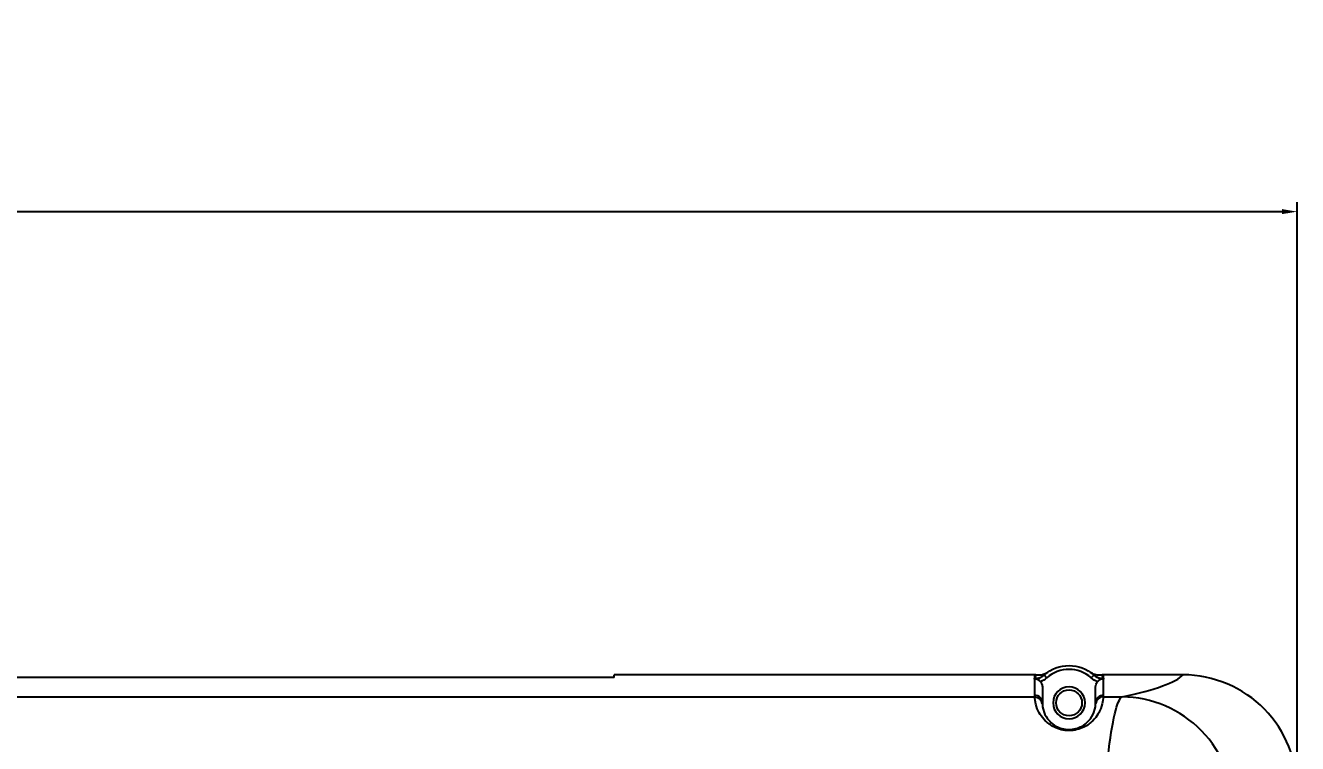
# Model space of a CAD drawing. Header units: millimetres. Extents: x 28 to 2364, y 8 to 1657.
# Drawn here: x 1262.8 to 1430, y 1422.9 to 1517.2 of the extents above; entities that cross this region are included whole.
import ezdxf

# ---------------------------------------------------------------- set-up
doc = ezdxf.new("R2010")
doc.units = ezdxf.units.MM
doc.layers.get('Defpoints').update_dxf_attribs({"linetype": 'CONTINUOUS'})
doc.layers.add('1LINE', color=7, linetype='CONTINUOUS')
doc.styles.add('Annotative', font='malgun.ttf')
doc.dimstyles.new('WOO', dxfattribs={"dimtxt": 20, "dimasz": 2, "dimexe": 1.25, "dimexo": 0.3, "dimgap": 1, "dimtad": 1, "dimdec": 1, "dimzin": 1, "dimdsep": 46, "dimtxsty": 'Annotative', "dimcen": 0, "dimclrd": 1, "dimclre": 1, "dimclrt": 2, "dimadec": 0, "dimazin": 0, "dimtfac": 1, "dimtdec": 1, "dimtofl": 0, "dimtmove": 0, "dimatfit": 3, "dimfxl": 0, "dimarcsym": 0})

# ---------------------------------------------------------------- blocks, each defined once
blk = doc.blocks.new('*D24')
at = {"layer": '1LINE', "color": 1, "lineweight": -2}
for p, q in [((1030.33, 1420.06), (1030.33, 1493.99)), ((1429.89, 1416.94), (1429.89, 1493.99)), ((1032.33, 1492.74), (1427.89, 1492.74))]:
    blk.add_line(p, q, dxfattribs=at)
at = {"layer": '1LINE', "color": 1}
for points in [[(1032.33, 1493.08), (1032.33, 1492.41), (1030.33, 1492.74)], [(1427.89, 1493.08), (1427.89, 1492.41), (1429.89, 1492.74)]]:
    blk.add_solid(points, dxfattribs=at)
at = {"layer": 'Defpoints', "color": 0}
for p in [(1429.89, 1492.74), (1030.33, 1419.76), (1429.89, 1416.64)]:
    blk.add_point(p, dxfattribs=at)
at = {"layer": '1LINE', "color": 2, "insert": (1230.11, 1504.08), "char_height": 20, "attachment_point": 5, "style": 'Annotative'}
blk.add_mtext('393', dxfattribs=at)

msp = doc.modelspace()

# ---------------------------------------------------------------- linework, layer by layer
at = {"layer": '1LINE'}
for p, q in [((1395.42, 1431.89), (1395.42, 1431.89)), ((1396.98, 1431.48), (1396.65, 1431.86)), ((1402.85, 1431.48), (1403.19, 1431.86)), ((1404.42, 1431.89), (1404.42, 1431.89)), ((1414.9, 1431.89), (1414.9, 1431.89))]:
    msp.add_line(p, q, dxfattribs=at)
at = {"layer": '1LINE', "extrusion": (0, 0, -1)}
msp.add_circle((-1399.92, 1428.21), 2.1, dxfattribs=at)
at = {"layer": '1LINE'}
msp.add_circle((1399.92, 1428.21), 1.7, dxfattribs=at)
at = {"layer": '1LINE', "extrusion": (0, 0, -1)}
msp.add_arc((-1399.92, 1428.21), 4.9, 48.132, 131.868, dxfattribs=at)
at = {"layer": '1LINE'}
msp.add_arc((1399.92, 1428.21), 4.4, 48.132, 131.868, dxfattribs=at)
for centre, major_axis, ratio, start_param, end_param in [((1395.42, 1433.44), (1.3, -1.52), 0.998255, 5.571873, 6.283185), ((1404.42, 1433.44), (-1.3, -1.52), 0.998255, 0, 0.711312), ((1395.42, 1428.21), (-1, 0), 0.999257, 3.141593, 4.712389), ((1395.41, 1427.95), (-0.999, -0.049), 0.999255, 3.173673, 4.650959), ((1404.42, 1428.21), (1, 0), 0.999257, 1.570796, 3.141593), ((1404.43, 1428.02), (0.999, -0.049), 0.999255, 1.63348, 3.141665), ((1406.9, 1414), (3.18, -14.66), 0.983811, 1.353752, 2.924823)]:
    msp.add_ellipse(centre, major_axis=major_axis, ratio=ratio, start_param=start_param, end_param=end_param, dxfattribs=at)
for points, knots in [([(1339.63, 1431.52), (1321.01, 1431.52), (1302.38, 1431.52), (1265.82, 1431.52), (1247.9, 1431.52), (1229.97, 1431.52)], [0, 0, 0, 0, 0.509593, 0.509593, 1, 1, 1, 1]), ([(1340.13, 1431.54), (1340.13, 1431.54), (1340.12, 1431.54), (1340.09, 1431.53), (1340.06, 1431.53), (1339.99, 1431.53), (1339.95, 1431.53), (1339.85, 1431.52), (1339.8, 1431.52), (1339.71, 1431.52), (1339.67, 1431.52), (1339.63, 1431.52)], [0, 0, 0, 0, 0.215155, 0.215155, 0.430308, 0.430308, 0.645486, 0.645486, 0.860578, 0.860578, 1, 1, 1, 1]), ([(1395.42, 1431.89), (1388.42, 1431.89), (1381.42, 1431.89), (1374.08, 1431.89), (1373.75, 1431.89), (1372.08, 1431.89), (1370.75, 1431.89), (1364.08, 1431.89), (1358.75, 1431.89), (1348.99, 1431.89), (1344.57, 1431.89), (1340.14, 1431.89)], [0, 0, 0, 0, 0.379898, 0.379898, 0.397988, 0.397988, 0.47035, 0.47035, 0.759796, 0.759796, 1, 1, 1, 1]), ([(1395.31, 1431.34), (1395.33, 1431.34), (1395.36, 1431.34), (1395.61, 1431.35), (1395.83, 1431.4), (1396.26, 1431.57), (1396.47, 1431.7), (1396.65, 1431.86)], [0, 0, 0, 0, 0.050236, 0.050236, 0.512153, 0.512153, 1, 1, 1, 1]), ([(1395.42, 1431.34), (1395.38, 1431.34), (1395.35, 1431.34), (1395.31, 1431.34), (1395.31, 1431.34), (1395.31, 1431.34)], [0, 0, 0, 0, 0.92665, 0.92665, 1, 1, 1, 1]), ([(1395.59, 1431.87), (1395.56, 1431.88), (1395.53, 1431.88), (1395.48, 1431.89), (1395.45, 1431.89), (1395.42, 1431.89)], [0, 0, 0, 0, 0.5, 0.5, 1, 1, 1, 1]), ([(1395.42, 1431.44), (1395.42, 1431.47), (1395.42, 1431.5), (1395.42, 1431.65), (1395.42, 1431.77), (1395.42, 1431.89)], [0, 0, 0, 0, 0.194743, 0.194743, 1, 1, 1, 1]), ([(1395.42, 1431.44), (1395.44, 1431.5), (1395.46, 1431.56), (1395.52, 1431.7), (1395.56, 1431.79), (1395.59, 1431.87)], [0, 0, 0, 0, 0.39897, 0.39897, 1, 1, 1, 1]), ([(1395.42, 1429.21), (1395.42, 1429.23), (1395.42, 1429.26), (1395.42, 1429.39), (1395.42, 1429.49), (1395.42, 1430), (1395.42, 1430.41), (1395.42, 1431), (1395.42, 1431.17), (1395.42, 1431.34)], [0, 0, 0, 0, 0.03611, 0.03611, 0.18055, 0.18055, 0.758311, 0.758311, 1, 1, 1, 1]), ([(1396.16, 1430.99), (1396.12, 1431.04), (1396.07, 1431.09), (1395.95, 1431.18), (1395.87, 1431.22), (1395.69, 1431.3), (1395.58, 1431.33), (1395.45, 1431.34), (1395.43, 1431.34), (1395.42, 1431.34)], [0, 0, 0, 0, 0.210866, 0.210866, 0.490544, 0.490544, 0.945689, 0.945689, 1, 1, 1, 1]), ([(1397.09, 1432.21), (1396.91, 1432.08), (1396.7, 1431.98), (1396.45, 1431.91), (1396.41, 1431.9), (1396.15, 1431.84), (1395.92, 1431.83), (1395.66, 1431.86), (1395.63, 1431.87), (1395.59, 1431.87)], [0, 0, 0, 0, 0.428982, 0.428982, 0.500282, 0.500282, 0.92931, 0.92931, 1, 1, 1, 1]), ([(1397.09, 1432.21), (1397.02, 1432.16), (1396.94, 1432.1), (1396.82, 1432), (1396.77, 1431.96), (1396.72, 1431.92)], [0, 0, 0, 0, 0.604282, 0.604282, 1, 1, 1, 1]), ([(1403.11, 1431.92), (1403.06, 1431.96), (1403.01, 1432), (1402.89, 1432.1), (1402.82, 1432.16), (1402.74, 1432.21)], [0, 0, 0, 0, 0.395718, 0.395718, 1, 1, 1, 1]), ([(1404.25, 1431.87), (1403.99, 1431.83), (1403.72, 1431.83), (1403.24, 1431.94), (1403.03, 1432.03), (1402.81, 1432.17), (1402.77, 1432.19), (1402.74, 1432.21)], [0, 0, 0, 0, 0.501003, 0.501003, 0.928547, 0.928547, 1, 1, 1, 1]), ([(1403.67, 1430.99), (1403.66, 1431), (1403.64, 1431), (1403.35, 1431.12), (1403.08, 1431.28), (1402.85, 1431.48)], [0, 0, 0, 0, 0.048388, 0.048388, 1, 1, 1, 1]), ([(1403.19, 1431.86), (1403.37, 1431.69), (1403.58, 1431.56), (1404.04, 1431.39), (1404.28, 1431.34), (1404.53, 1431.34)], [0, 0, 0, 0, 0.499259, 0.499259, 1, 1, 1, 1]), ([(1404.42, 1431.34), (1404.34, 1431.34), (1404.28, 1431.33), (1404.11, 1431.29), (1404, 1431.25), (1403.84, 1431.15), (1403.79, 1431.11), (1403.72, 1431.04), (1403.69, 1431.02), (1403.67, 1430.99)], [0, 0, 0, 0, 0.265209, 0.265209, 0.686368, 0.686368, 0.904289, 0.904289, 1, 1, 1, 1]), ([(1404.25, 1431.87), (1404.28, 1431.79), (1404.31, 1431.7), (1404.37, 1431.56), (1404.39, 1431.5), (1404.42, 1431.44)], [0, 0, 0, 0, 0.601031, 0.601031, 1, 1, 1, 1]), ([(1404.42, 1431.89), (1404.42, 1431.87), (1404.42, 1431.85), (1404.42, 1431.73), (1404.42, 1431.62), (1404.42, 1431.49), (1404.42, 1431.47), (1404.42, 1431.44)], [0, 0, 0, 0, 0.127417, 0.127417, 0.816, 0.816, 1, 1, 1, 1]), ([(1414.9, 1431.89), (1414.57, 1431.89), (1414.23, 1431.89), (1412.57, 1431.89), (1411.23, 1431.89), (1408.07, 1431.89), (1406.24, 1431.89), (1404.42, 1431.89)], [0, 0, 0, 0, 0.095408, 0.095408, 0.477039, 0.477039, 1, 1, 1, 1]), ([(1404.42, 1431.34), (1404.42, 1430.99), (1404.42, 1430.64), (1404.42, 1430.21), (1404.42, 1430.13), (1404.42, 1429.77), (1404.42, 1429.49), (1404.42, 1429.21)], [0, 0, 0, 0, 0.493182, 0.493182, 0.603537, 0.603537, 1, 1, 1, 1]), ([(1404.53, 1431.34), (1404.52, 1431.34), (1404.52, 1431.34), (1404.49, 1431.34), (1404.45, 1431.34), (1404.42, 1431.34)], [0, 0, 0, 0, 0.07335, 0.07335, 1, 1, 1, 1]), ([(1429.89, 1416.64), (1429.95, 1420.64), (1428.36, 1424.58), (1422.83, 1430.21), (1418.9, 1431.89), (1414.9, 1431.89)], [0, 0, 0, 0, 0.5, 0.5, 1, 1, 1, 1]), ([(1396.16, 1430.99), (1396.19, 1430.97), (1396.21, 1430.94), (1396.3, 1430.81), (1396.35, 1430.71), (1396.4, 1430.51), (1396.42, 1430.42), (1396.42, 1430.32)], [0, 0, 0, 0, 0.154407, 0.154407, 0.615516, 0.615516, 1, 1, 1, 1]), ([(1396.42, 1430.32), (1396.42, 1430.3), (1396.42, 1430.27), (1396.42, 1430.14), (1396.42, 1430.04), (1396.42, 1429.53), (1396.42, 1429.12), (1396.42, 1428.54), (1396.42, 1428.37), (1396.42, 1428.21)], [0, 0, 0, 0, 0.036416, 0.036416, 0.18208, 0.18208, 0.764736, 0.764736, 1, 1, 1, 1]), ([(1403.42, 1430.32), (1403.42, 1430.44), (1403.44, 1430.55), (1403.51, 1430.76), (1403.57, 1430.86), (1403.65, 1430.96), (1403.66, 1430.98), (1403.67, 1430.99)], [0, 0, 0, 0, 0.461018, 0.461018, 0.922047, 0.922047, 1, 1, 1, 1]), ([(1403.42, 1428.21), (1403.42, 1428.23), (1403.42, 1428.26), (1403.42, 1428.39), (1403.42, 1428.49), (1403.42, 1429), (1403.42, 1429.41), (1403.42, 1429.85), (1403.42, 1429.88), (1403.42, 1430.04), (1403.42, 1430.18), (1403.42, 1430.32)], [0, 0, 0, 0, 0.036416, 0.036416, 0.18208, 0.18208, 0.764736, 0.764736, 0.799643, 0.799643, 1, 1, 1, 1]), ([(1229.97, 1429), (1242.98, 1429), (1255.99, 1429), (1295.78, 1429), (1322.55, 1428.99), (1364.68, 1428.99), (1380.05, 1428.99), (1395.42, 1428.99)], [0, 0, 0, 0, 0.235936, 0.235936, 0.721324, 0.721324, 1, 1, 1, 1]), ([(1404.41, 1428.99), (1404.41, 1428.88), (1404.44, 1428.36), (1403.91, 1427.01), (1403.63, 1426.45), (1402.74, 1425.57), (1402.36, 1425.26), (1401.34, 1424.76), (1400.65, 1424.56), (1399.2, 1424.56), (1398.52, 1424.75), (1397.48, 1425.26), (1397.1, 1425.56), (1396.21, 1426.44), (1395.93, 1426.99), (1395.4, 1428.35), (1395.43, 1428.88), (1395.42, 1428.99)], [0, 0, 0, 0, 0.25, 0.25, 0.375, 0.375, 0.4375, 0.4375, 0.5, 0.5, 0.5625, 0.5625, 0.625, 0.625, 0.75, 0.75, 1, 1, 1, 1]), ([(1396.42, 1428.04), (1396.43, 1427.96), (1396.4, 1427.6), (1396.77, 1426.63), (1396.96, 1426.24), (1397.59, 1425.57), (1397.86, 1425.34), (1398.66, 1424.91), (1399.24, 1424.71), (1400.57, 1424.7), (1401.16, 1424.91), (1401.97, 1425.33), (1402.24, 1425.57), (1402.88, 1426.24), (1403.06, 1426.64), (1403.43, 1427.6), (1403.41, 1427.96), (1403.41, 1428.04)], [0, 0, 0, 0, 0.25, 0.25, 0.375, 0.375, 0.4375, 0.4375, 0.5, 0.5, 0.5625, 0.5625, 0.625, 0.625, 0.75, 0.75, 1, 1, 1, 1]), ([(1396.42, 1428.21), (1396.42, 1428.19), (1396.42, 1428.17), (1396.42, 1428.11), (1396.42, 1428.07), (1396.42, 1428.04)], [0, 0, 0, 0, 0.352204, 0.352204, 1, 1, 1, 1]), ([(1403.41, 1428.04), (1403.41, 1428.06), (1403.42, 1428.08), (1403.42, 1428.13), (1403.42, 1428.17), (1403.42, 1428.21)], [0, 0, 0, 0, 0.350134, 0.350134, 1, 1, 1, 1]), ([(1405.05, 1421.17), (1405.32, 1423.56), (1405.62, 1425.42), (1406.25, 1428.11), (1406.58, 1428.85), (1406.9, 1428.99)], [0, 0, 0, 0, 0.5, 0.5, 1, 1, 1, 1])]:
    msp.add_open_spline(points, degree=3, knots=knots, dxfattribs=at)
for points, degree in [([(1340.13, 1431.54), (1340.14, 1431.66), (1340.14, 1431.77), (1340.14, 1431.89)], 3), ([(1395.42, 1431.89), (1340.14, 1431.89)], 1), ([(1395.31, 1431.34), (1395.34, 1431.38), (1395.38, 1431.41), (1395.42, 1431.44)], 3), ([(1396.98, 1431.48), (1396.74, 1431.27), (1396.46, 1431.1), (1396.16, 1430.99)], 3), ([(1396.72, 1431.92), (1396.7, 1431.9), (1396.67, 1431.88), (1396.65, 1431.86)], 3), ([(1403.19, 1431.86), (1403.16, 1431.88), (1403.14, 1431.9), (1403.11, 1431.92)], 3), ([(1404.42, 1431.89), (1404.36, 1431.89), (1404.3, 1431.88), (1404.25, 1431.87)], 3), ([(1414.9, 1431.89), (1404.42, 1431.89)], 1), ([(1404.42, 1431.44), (1404.45, 1431.41), (1404.49, 1431.38), (1404.53, 1431.34)], 3), ([(1406.9, 1428.99), (1411.32, 1429.94), (1413.98, 1430.91), (1414.9, 1431.89)], 3), ([(1395.42, 1428.99), (1395.42, 1429.06), (1395.42, 1429.13), (1395.42, 1429.21)], 3), ([(1404.42, 1429.21), (1404.42, 1429.13), (1404.42, 1429.06), (1404.41, 1428.99)], 3), ([(1404.41, 1428.99), (1405.24, 1428.99), (1406.07, 1428.99), (1406.9, 1428.99)], 3)]:
    msp.add_open_spline(points, degree=degree, dxfattribs=at)

# ---------------------------------------------------------------- dimensions: what is measured, and where the dimension line sits
dim = msp.add_linear_dim(base=(1429.89, 1492.74), p1=(1030.33, 1419.76), p2=(1429.89, 1416.64), text='393', dimstyle='WOO', override={"dimdec": 0}, dxfattribs=at)
dim.commit()
dim.dimension.update_dxf_attribs({"geometry": '*D24', "text_midpoint": (1230.11, 1504.08)})

doc.saveas('drawing.dxf')
